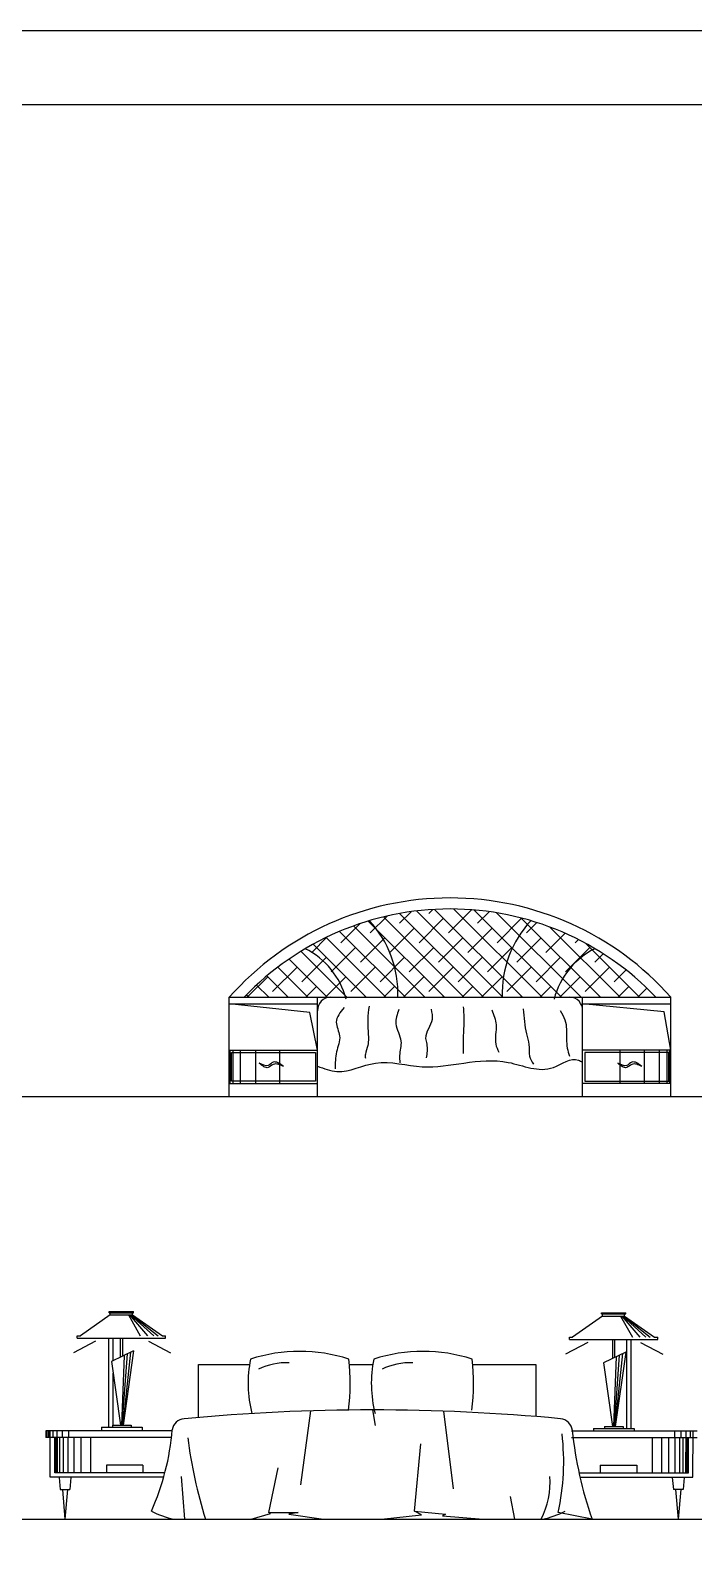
# Model space of a CAD drawing. Header units: inches. Extents: x 18.5 to 61, y 8.5 to 33.3.
# Drawn here: x 52.67 to 55.67, y 26.4 to 33.28 of the extents above; entities that cross this region are included whole.
import ezdxf

# ---------------------------------------------------------------- set-up
doc = ezdxf.new("R2010")
doc.units = ezdxf.units.IN
doc.header["$MEASUREMENT"] = 0
for name, color, linetype in [('02', 2, 'Continuous'), ('1', 1, 'Continuous'), ('4', 4, 'Continuous'), ('8', 8, 'Continuous'), ('kadrbm', 4, 'Continuous')]:
    doc.layers.add(name, color=color, linetype=linetype)

# ---------------------------------------------------------------- blocks, each defined once
blk = doc.blocks.new('kadrbm')
at = {"layer": 'kadrbm', "color": 4}
blk.add_lwpolyline([(0, 0), (0, 24.7972), (21, 24.7972), (21, 0), (0, 0)], close=True, dxfattribs=at)
blk.add_lwpolyline([(20.6631, 0.3257), (20.6631, 24.4603), (0.3369, 24.4603), (0.3369, 0.3257), (20.6631, 0.3257)], dxfattribs=at)

msp = doc.modelspace()

# ---------------------------------------------------------------- hatches: boundary and pattern name
at = {"layer": '8'}
h = msp.add_hatch(dxfattribs=at)
h.set_pattern_fill('ANSI38', color=256, scale=0.5, angle=90, style=0)
h.set_pattern_definition([(135, (-51.66293, 40.17024), (-0.044194174, -0.044194174), []), (225, (-51.66293, 40.17024), (-0.044194174, -0.13258252), [0.15625, -0.09375])])
edge = h.paths.add_edge_path()
edge.add_arc((54.5657, 28.0104), 1.2861, 43.54981, 136.45019)
edge.add_line((53.5657, 28.8966), (55.5657, 28.8966))

# ---------------------------------------------------------------- linework, layer by layer
at = {"layer": '02'}
for p, q in [((53.9303, 28.8277), (53.5657, 28.8666)), ((53.9657, 28.6566), (53.9303, 28.8277)), ((55.5354, 28.83), (55.1657, 28.8666)), ((55.5657, 28.6566), (55.5354, 28.83)), ((53.5701, 28.5066), (53.5701, 28.6566)), ((53.5833, 28.5066), (53.5833, 28.6566)), ((53.6169, 28.5066), (53.6169, 28.6566)), ((53.6855, 28.5066), (53.6855, 28.6566)), ((53.7951, 28.5066), (53.7951, 28.6566)), ((55.3364, 28.5066), (55.3364, 28.6566)), ((55.446, 28.5066), (55.446, 28.6566)), ((55.5146, 28.5066), (55.5146, 28.6566)), ((55.5482, 28.5066), (55.5482, 28.6566)), ((55.5614, 28.5066), (55.5614, 28.6566)), ((53.0199, 26.9482), (53.0199, 27.3526)), ((55.3638, 27.3468), (55.3638, 26.9424)), ((55.3838, 27.3468), (55.3838, 26.9424)), ((53.4273, 26.9928), (53.4273, 27.2324)), ((53.4273, 27.2324), (53.6579, 27.2324)), ((54.1099, 27.2324), (54.2159, 27.2324)), ((54.6679, 27.2324), (54.9544, 27.2324)), ((54.9544, 27.2324), (54.9544, 26.9969)), ((53.0399, 26.9582), (53.0399, 27.1941)), ((53.933, 27.0225), (53.8882, 26.6877)), ((54.2149, 27.0268), (54.2271, 26.9565)), ((54.5357, 27.0212), (54.5793, 26.6702)), ((53.3057, 26.9324), (52.7357, 26.9324)), ((52.7357, 26.9324), (52.7357, 26.9024)), ((53.3057, 26.9024), (52.7357, 26.9024)), ((52.7398, 26.9324), (52.7398, 26.9024)), ((52.7469, 26.9324), (52.7469, 26.9024)), ((52.7557, 26.7224), (52.755, 26.9324)), ((52.7672, 26.9324), (52.7672, 26.9024)), ((52.7757, 26.7424), (52.7757, 26.9024)), ((52.7818, 26.7424), (52.7818, 26.9024)), ((52.7855, 26.9324), (52.7855, 26.9024)), ((52.7879, 26.7424), (52.7879, 26.9024)), ((52.7991, 26.7424), (52.7991, 26.9024)), ((52.81, 26.9324), (52.81, 26.9024)), ((52.8154, 26.7424), (52.8154, 26.9024)), ((52.8357, 26.7424), (52.8357, 26.9024)), ((52.8384, 26.9324), (52.8384, 26.9024)), ((52.8642, 26.7424), (52.8642, 26.9024)), ((52.8957, 26.7424), (52.8957, 26.9024)), ((52.9384, 26.7424), (52.9384, 26.9024)), ((55.1149, 26.9324), (55.6849, 26.9324)), ((55.1149, 26.9024), (55.6849, 26.9024)), ((55.4822, 26.7424), (55.4822, 26.9024)), ((55.5249, 26.7424), (55.5249, 26.9024)), ((55.5564, 26.7424), (55.5564, 26.9024)), ((55.5822, 26.9324), (55.5822, 26.9024)), ((55.5849, 26.7424), (55.5849, 26.9024)), ((55.6053, 26.7424), (55.6053, 26.9024)), ((55.6107, 26.9324), (55.6107, 26.9024)), ((55.6215, 26.7424), (55.6215, 26.9024)), ((55.6327, 26.7424), (55.6351, 26.9324)), ((55.6388, 26.7424), (55.6388, 26.9024)), ((55.6449, 26.7424), (55.6449, 26.9024)), ((55.6534, 26.9324), (55.6534, 26.9024)), ((55.6649, 26.7224), (55.6656, 26.9324)), ((54.4052, 26.5689), (54.4332, 26.8727)), ((53.2713, 26.7424), (52.7757, 26.7424)), ((53.1752, 26.7773), (53.01, 26.7773)), ((53.01, 26.7773), (53.01, 26.7424)), ((53.1752, 26.7773), (53.1752, 26.7424)), ((53.7449, 26.562), (53.7868, 26.7645)), ((55.1493, 26.7424), (55.6449, 26.7424)), ((55.2454, 26.7773), (55.2454, 26.7424)), ((55.2454, 26.7773), (55.4106, 26.7773)), ((55.4106, 26.7773), (55.4106, 26.7424)), ((53.2669, 26.7224), (52.7557, 26.7224)), ((52.7953, 26.7216), (52.8001, 26.6673)), ((52.8489, 26.7216), (52.8441, 26.6673)), ((53.3641, 26.5324), (53.3501, 26.7261)), ((55.1537, 26.7224), (55.6649, 26.7224)), ((55.5718, 26.7216), (55.5766, 26.6673)), ((55.6253, 26.7216), (55.6205, 26.6673)), ((52.8001, 26.6673), (52.8441, 26.6673)), ((52.8101, 26.6673), (52.8221, 26.5324)), ((52.834, 26.6673), (52.8221, 26.5324)), ((54.8594, 26.5324), (54.8385, 26.6353)), ((55.6205, 26.6673), (55.5766, 26.6673)), ((55.5866, 26.6673), (55.5985, 26.5324)), ((55.6105, 26.6673), (55.5985, 26.5324)), ((53.6645, 26.5324), (53.7519, 26.5585)), ((53.7519, 26.5585), (53.7449, 26.562)), ((53.7449, 26.562), (53.8777, 26.562)), ((53.8777, 26.562), (53.8357, 26.555)), ((53.8357, 26.555), (53.993, 26.5324)), ((54.255, 26.5324), (54.4367, 26.5515)), ((54.4367, 26.5515), (54.4052, 26.5689)), ((54.4052, 26.5689), (54.545, 26.555)), ((54.545, 26.555), (54.531, 26.548)), ((54.531, 26.548), (54.7149, 26.5324)), ((55.2088, 26.5324), (55.0551, 26.562))]:
    msp.add_line(p, q, dxfattribs=at)
for points in [[(53.5757, 28.6466), (53.9557, 28.6466), (53.9557, 28.5166), (53.5757, 28.5166)], [(55.5557, 28.6466), (55.1757, 28.6466), (55.1757, 28.5166), (55.5557, 28.5166)]]:
    msp.add_lwpolyline(points, close=True, dxfattribs=at)
for centre, radius, start, end in [((53.8848, 26.5608), 0.7315, 72.30535, 107.69465), ((54.4428, 26.5608), 0.7315, 72.30535, 107.69465), ((54.1993, 27.1466), 0.5482, 168.3075, 194.38051), ((53.8258, 26.9487), 0.2921, 87.81583, 115.94679), ((53.2001, 27.1466), 0.9138, 352.42526, 6.98296), ((54.7573, 27.1466), 0.5482, 168.3075, 194.38051), ((54.3853, 26.9487), 0.2921, 87.81583, 115.94679), ((53.7581, 27.1466), 0.9138, 352.42526, 6.98296), ((54.2149, 17.8748), 9.1521, 84.67035, 95.35219), ((53.3668, 26.9272), 0.06, 95.35219, 170.52566), ((55.0595, 26.9275), 0.06, 5.74743, 84.67035), ((52.1813, 27.0281), 1.13, 336.02458, 355.37721), ((55.3991, 27.1489), 2.0362, 187.00177, 197.62126), ((54.0133, 26.7916), 1.0668, 347.5712, 6.8125), ((56.8317, 27.1059), 1.7212, 185.74743, 199.46054), ((54.6719, 26.6939), 0.3463, 332.21223, 5.33398), ((53.3868, 26.8902), 0.3648, 241.70251, 258.67794), ((54.9132, 26.8902), 0.3648, 281.32206, 298.29749)]:
    msp.add_arc(centre, radius, start, end, dxfattribs=at)
for points in [[(54.0854, 28.8498), (54.0502, 28.7839), (54.0655, 28.7211), (54.0517, 28.6491), (54.0456, 28.5724)], [(54.1989, 28.856), (54.1928, 28.7962), (54.1943, 28.7426), (54.1928, 28.6782), (54.1821, 28.6383), (54.1821, 28.6199)], [(54.3339, 28.8406), (54.3201, 28.7763), (54.3431, 28.6981), (54.337, 28.6322), (54.3385, 28.6)], [(54.4796, 28.8422), (54.4842, 28.7962), (54.4551, 28.7104), (54.4597, 28.6843), (54.4581, 28.6215)], [(54.6253, 28.8529), (54.6284, 28.7839), (54.6253, 28.7211), (54.6253, 28.6858), (54.6253, 28.6414)], [(54.7542, 28.8391), (54.7741, 28.7717), (54.7726, 28.6843), (54.7864, 28.6475)], [(54.8968, 28.8437), (54.9121, 28.7303), (54.9229, 28.6828), (54.9259, 28.6291), (54.9428, 28.5939)], [(55.064, 28.836), (55.0854, 28.7947), (55.0931, 28.7073), (55.0962, 28.6659), (55.1069, 28.6291)], [(53.8109, 28.5835), (53.7649, 28.6021), (53.742, 28.588), (53.7018, 28.5983)], [(53.8109, 28.5835), (53.7649, 28.5921), (53.742, 28.578), (53.7018, 28.5983)], [(53.9657, 28.5847), (54.0532, 28.5602), (54.2281, 28.5985), (54.4397, 28.5816), (54.6284, 28.5985), (54.8293, 28.6015), (55.0333, 28.5785), (55.1468, 28.6123), (55.1657, 28.6019)], [(55.4343, 28.5835), (55.3883, 28.6021), (55.3654, 28.588), (55.3252, 28.5983)], [(55.4343, 28.5835), (55.3883, 28.5921), (55.3654, 28.578), (55.3252, 28.5983)]]:
    msp.add_spline(points, degree=3, dxfattribs=at)
at = {"layer": '1'}
for p, q in [((40.3716, 28.4466), (60.6678, 28.4466)), ((40.3716, 26.5324), (60.6678, 26.5324))]:
    msp.add_line(p, q, dxfattribs=at)
at = {"layer": '4'}
for p, q in [((53.5657, 28.8966), (55.5657, 28.8966)), ((53.5657, 28.4466), (53.5657, 28.8966)), ((53.9657, 28.4466), (53.9657, 28.8966)), ((55.1657, 28.4466), (55.1657, 28.8966)), ((55.5657, 28.4466), (55.5657, 28.8966)), ((53.5657, 28.8666), (53.9657, 28.8666)), ((55.1657, 28.8666), (55.5657, 28.8666)), ((53.5657, 28.6566), (53.9657, 28.6566)), ((55.5657, 28.6566), (55.1657, 28.6566)), ((53.5657, 28.5066), (53.9657, 28.5066)), ((55.5657, 28.5066), (55.1657, 28.5066)), ((53.5657, 28.4466), (55.5657, 28.4466)), ((53.0273, 27.4575), (52.8916, 27.3626)), ((53.0223, 27.4725), (53.1323, 27.4725)), ((53.0223, 27.4675), (53.0223, 27.4725)), ((53.0223, 27.4675), (53.1323, 27.4675)), ((53.0273, 27.4575), (53.0273, 27.4675)), ((53.0273, 27.4575), (53.1273, 27.4575)), ((53.1092, 27.4575), (53.1626, 27.3626)), ((53.1144, 27.4575), (53.1961, 27.3626)), ((53.1194, 27.4575), (53.2239, 27.3626)), ((53.1234, 27.4575), (53.2436, 27.3626)), ((53.1273, 27.4575), (53.1273, 27.4675)), ((53.1273, 27.4575), (53.2631, 27.3626)), ((53.1323, 27.4675), (53.1323, 27.4725)), ((55.2557, 27.4518), (55.1199, 27.3568)), ((55.2507, 27.4618), (55.2507, 27.4668)), ((55.2507, 27.4668), (55.3607, 27.4668)), ((55.2507, 27.4618), (55.3607, 27.4618)), ((55.2557, 27.4518), (55.2557, 27.4618)), ((55.2557, 27.4518), (55.3557, 27.4518)), ((55.3375, 27.4518), (55.3909, 27.3568)), ((55.3427, 27.4518), (55.4244, 27.3568)), ((55.3477, 27.4518), (55.4522, 27.3568)), ((55.3517, 27.4518), (55.4719, 27.3568)), ((55.3557, 27.4518), (55.3557, 27.4618)), ((55.3557, 27.4518), (55.4914, 27.3568)), ((55.3607, 27.4618), (55.3607, 27.4668)), ((52.8773, 27.3626), (52.8916, 27.3626)), ((52.8773, 27.3526), (52.8773, 27.3626)), ((53.2631, 27.3626), (53.2773, 27.3626)), ((53.2773, 27.3526), (53.2773, 27.3626)), ((52.9603, 27.3383), (52.8601, 27.2862)), ((52.8773, 27.3526), (53.2773, 27.3526)), ((53.1327, 27.295), (53.0325, 27.2463)), ((53.0399, 27.2498), (53.0399, 27.3526)), ((53.0723, 27.3526), (53.0723, 27.2656)), ((53.0823, 27.3526), (53.0823, 27.2705)), ((53.1327, 27.295), (53.0849, 26.9582)), ((53.2002, 27.3383), (53.3004, 27.2862)), ((55.1887, 27.3326), (55.0884, 27.2804)), ((55.1057, 27.3568), (55.1199, 27.3568)), ((55.1057, 27.3468), (55.1057, 27.3568)), ((55.1057, 27.3468), (55.5057, 27.3468)), ((55.3007, 27.3468), (55.3007, 27.2599)), ((55.3107, 27.3468), (55.3107, 27.2648)), ((55.4285, 27.3326), (55.5287, 27.2804)), ((55.4914, 27.3568), (55.5057, 27.3568)), ((55.5057, 27.3468), (55.5057, 27.3568)), ((53.0325, 27.2463), (53.0734, 26.9582)), ((53.0901, 27.2743), (53.078, 26.9582)), ((53.1032, 27.2807), (53.0799, 26.9582)), ((53.1185, 27.2881), (53.0834, 26.9582)), ((55.361, 27.2893), (55.2609, 27.2405)), ((55.2609, 27.2405), (55.3017, 26.9524)), ((55.3184, 27.2685), (55.3063, 26.9524)), ((55.3315, 27.2749), (55.3082, 26.9524)), ((55.3468, 27.2824), (55.3117, 26.9524)), ((55.361, 27.2893), (55.3132, 26.9524)), ((52.9871, 26.9482), (53.1716, 26.9482)), ((52.9871, 26.9482), (52.9871, 26.9324)), ((53.0371, 26.9582), (53.1216, 26.9582)), ((53.0371, 26.9582), (53.0371, 26.9482)), ((53.1216, 26.9582), (53.1216, 26.9482)), ((53.1716, 26.9482), (53.1716, 26.9324)), ((55.2654, 26.9524), (55.3499, 26.9524)), ((55.2654, 26.9524), (55.2654, 26.9424)), ((55.3499, 26.9524), (55.3499, 26.9424)), ((55.2154, 26.9424), (55.2154, 26.9324)), ((55.2154, 26.9424), (55.3999, 26.9424)), ((55.3999, 26.9424), (55.3999, 26.9324))]:
    msp.add_line(p, q, dxfattribs=at)
for centre, radius, start, end in [((54.5657, 28.0104), 1.3361, 41.54451, 138.45549), ((54.5657, 28.0104), 1.2861, 43.54981, 136.45019), ((53.8441, 28.913), 0.4858, 358.05424, 42.8638), ((55.2874, 28.913), 0.4858, 137.1362, 181.94576), ((53.7526, 28.8002), 0.3533, 14.50196, 63.59344), ((55.3789, 28.8002), 0.3533, 116.40656, 165.49804), ((54.0243, 28.838), 0.0586, 90.45597, 182.5084), ((55.1072, 28.838), 0.0586, 357.4916, 89.54403)]:
    msp.add_arc(centre, radius, start, end, dxfattribs=at)

# ---------------------------------------------------------------- block references
at = {"layer": 'kadrbm'}
msp.add_blockref('kadrbm', (40.0047, 8.4798), dxfattribs=at)

doc.saveas('drawing.dxf')
